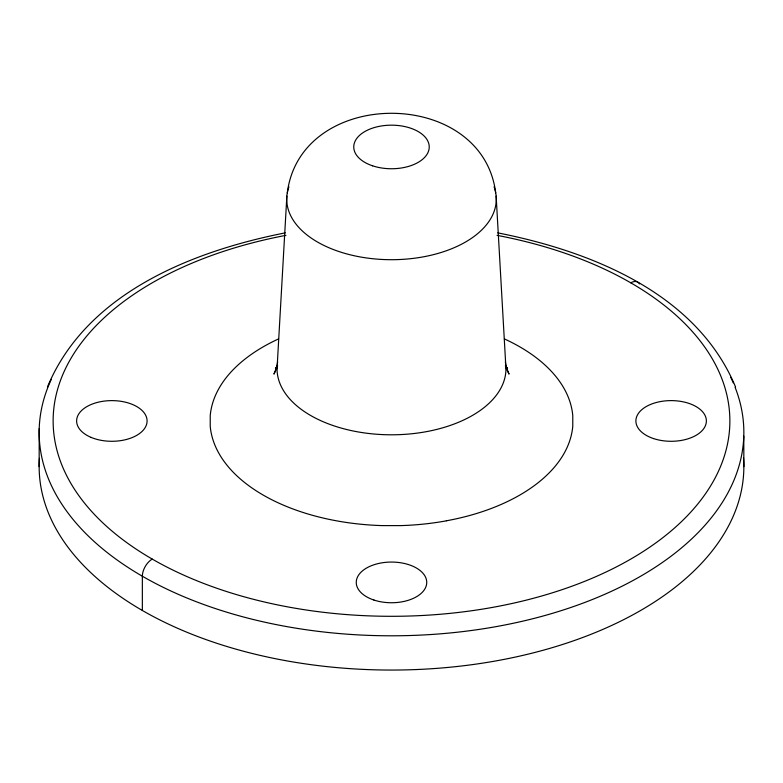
<?xml version="1.0" encoding="UTF-8"?>
<svg xmlns="http://www.w3.org/2000/svg" width="783" height="783" viewBox="0 0 783 783"><rect width="100%" height="100%" fill="white"/><g stroke="black" fill="none" stroke-linecap="round" stroke-linejoin="round"><path stroke-width="1.17" d="M39.15 466.619L39.209 428.653M277.035 368.715L286.862 196.073M287.283 192.961C300.672 86.737 482.328 86.737 495.717 192.961M277.407 365.827L273.952 374.108L276.605 368.245M47.43 387.027C86.414 293.096 192.246 251.216 285.296 232.854M277.397 365.886L275.44 368.509L277.681 365.857M497.704 232.854C590.754 251.216 696.586 293.096 735.57 387.027M505.309 365.857L507.56 368.509L505.603 365.886M506.395 368.245L509.048 374.108L505.593 365.827M505.965 368.715L496.138 196.073M743.791 436.082L743.85 466.619M142.349 610.466L142.349 576.219A13.986 8.075 -60 0 1 152.235 559.091M494.053 186.814A104.775 60.497 0 0 1 391.5 259.702A104.775 60.497 0 0 1 288.947 186.814M743.517 457.761A352.35 203.423 0 0 1 391.999 670.052A352.35 203.423 0 0 1 39.444 458.339M735.09 387.301A352.35 203.423 0 0 1 384.424 635.757A352.35 203.423 0 0 1 51.316 379.383M730.705 377.328A352.35 203.423 0 0 1 733.25 382.858M497.058 235.35A338.364 195.349 0 0 1 665.031 535.944A338.364 195.349 0 0 1 117.969 535.944A338.364 195.349 0 0 1 285.942 235.35M630.765 282.82A13.986 8.075 -60 0 1 639.545 283.926M505.348 361.883A114.465 66.085 0 0 1 391.5 434.8A114.465 66.085 0 0 1 277.652 361.883M446.339 520.803A181.304 104.677 0 0 0 561.538 457.615A182.331 105.274 0 0 0 572.774 426.304L572.774 415.607A182.322 105.255 0 0 0 564.553 389.357A181.343 104.697 0 0 0 504.34 338.892M446.232 520.861A182.331 105.274 0 0 1 400.759 525.608L382.241 525.608A182.312 105.255 0 0 1 327.999 519.129A181.333 104.697 0 0 1 218.477 452.554A182.322 105.255 0 0 1 210.226 426.304L210.226 415.607A182.312 105.255 0 0 1 221.462 384.296A180.07 103.963 0 0 1 232.443 370.467A181.499 104.785 0 0 1 278.65 338.882M372.63 165.83A37.731 21.787 0 0 0 429.231 146.959A37.731 21.787 0 0 0 372.63 128.089A37.731 21.787 0 0 0 372.63 165.83M91.18 437.423A35.235 20.338 0 0 0 146.901 423.055A35.235 20.338 0 0 0 97.483 402.384A35.235 20.338 0 0 0 91.18 437.423M373.882 600.023A35.235 20.338 0 0 0 426.735 582.405A35.235 20.338 0 0 0 373.882 564.788A35.235 20.338 0 0 0 373.882 600.023M653.521 438.568A35.235 20.338 0 0 0 706.374 420.951A35.235 20.338 0 0 0 653.521 403.333A35.235 20.338 0 0 0 653.521 438.568"/></g></svg>
